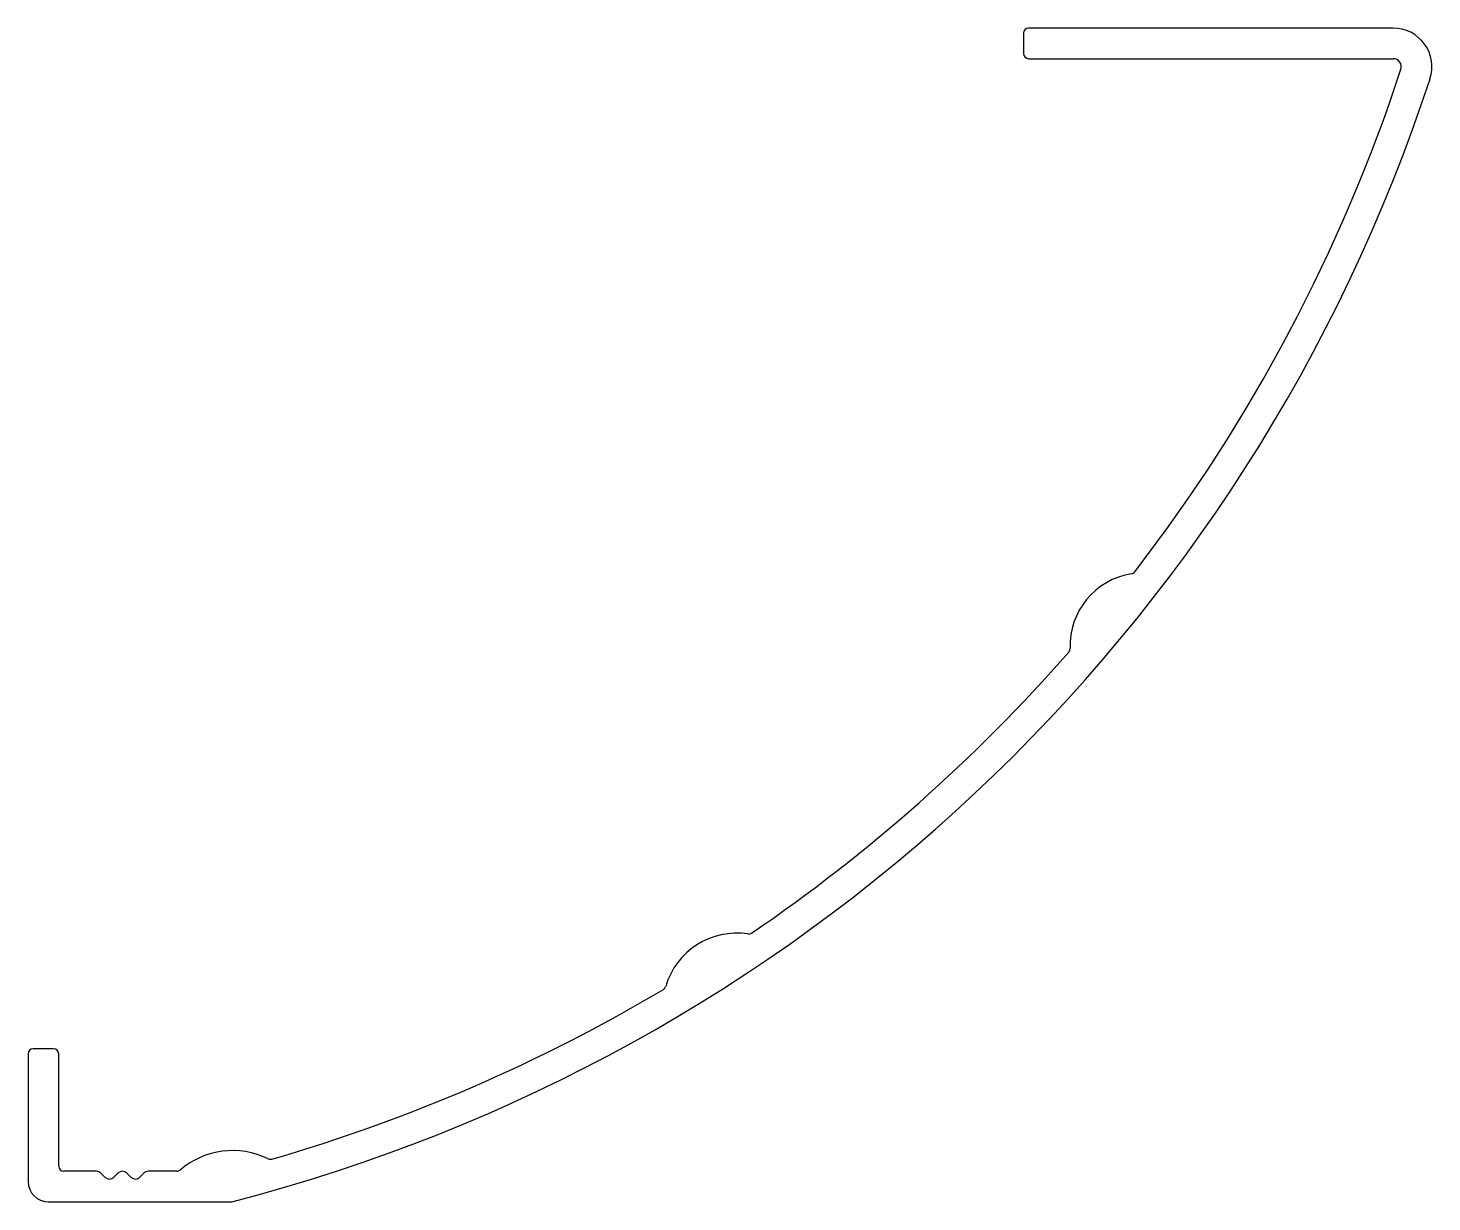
# Model space of a CAD drawing. Extents: x 2.4 to 57.4, y 2.8 to 48.8.
import ezdxf

# ---------------------------------------------------------------- set-up
doc = ezdxf.new("R2010")
doc.units = 0
doc.layers.get('0').update_dxf_attribs({"linetype": 'CONTINUOUS'})

msp = doc.modelspace()

# ---------------------------------------------------------------- linework, layer by layer
for p, q in [((41.44, 48.593), (41.44, 47.793)), ((55.923, 48.793), (41.64, 48.793)), ((41.64, 47.593), (55.923, 47.593)), ((2.436, 8.593), (2.436, 3.595)), ((3.436, 8.793), (2.636, 8.793)), ((3.636, 4.193), (3.636, 8.593)), ((5.115, 3.993), (3.836, 3.993)), ((5.447, 3.765), (5.291, 3.92)), ((5.956, 3.92), (5.8, 3.765)), ((6.31, 3.92), (6.465, 3.765)), ((6.819, 3.765), (6.974, 3.92)), ((8.265, 3.993), (7.151, 3.993)), ((3.238, 2.793), (10.373, 2.793))]:
    msp.add_line(p, q)
for centre, radius, start, end in [((41.64, 48.593), 0.2, 90, 180), ((55.923, 47.276), 1.517, 341.8457, 90), ((41.64, 47.793), 0.2, 180, 270), ((55.923, 47.276), 0.317, 341.8457, 90), ((-6.3, 67.679), 67, 284.45356, 341.84569), ((-6.3, 67.679), 65.8, 322.34879, 341.84569), ((46.122, 24.582), 2.864, 99.089, 182.0628), ((45.638, 27.607), 0.2, 279.089, 322.3488), ((-6.3, 67.679), 65.8, 304.30547, 318.80297), ((43.06, 24.472), 0.2, 318.803, 2.0628), ((30.204, 10.423), 2.903, 81.3231, 163.7168), ((30.672, 13.491), 0.2, 261.3231, 304.3055), ((-6.3, 67.679), 65.8, 286.13645, 300.73445), ((27.225, 11.293), 0.2, 300.7344, 343.7168), ((2.636, 8.593), 0.2, 90, 180), ((3.436, 8.593), 0.2, 0, 90), ((10.455, 1.648), 3.158, 63.9085, 130.7067), ((11.932, 4.664), 0.2, 243.9085, 286.1365), ((3.836, 4.193), 0.2, 180, 270), ((5.115, 3.743), 0.25, 45, 90), ((6.133, 3.743), 0.25, 45, 135), ((7.151, 3.743), 0.25, 90, 135), ((8.265, 4.193), 0.2, 270, 310.7067), ((3.238, 3.595), 0.802, 180, 270), ((5.624, 3.941), 0.25, 225, 315), ((6.642, 3.941), 0.25, 225, 315), ((10.373, 2.993), 0.2, 270, 284.4536)]:
    msp.add_arc(centre, radius, start, end)

doc.saveas('drawing.dxf')
